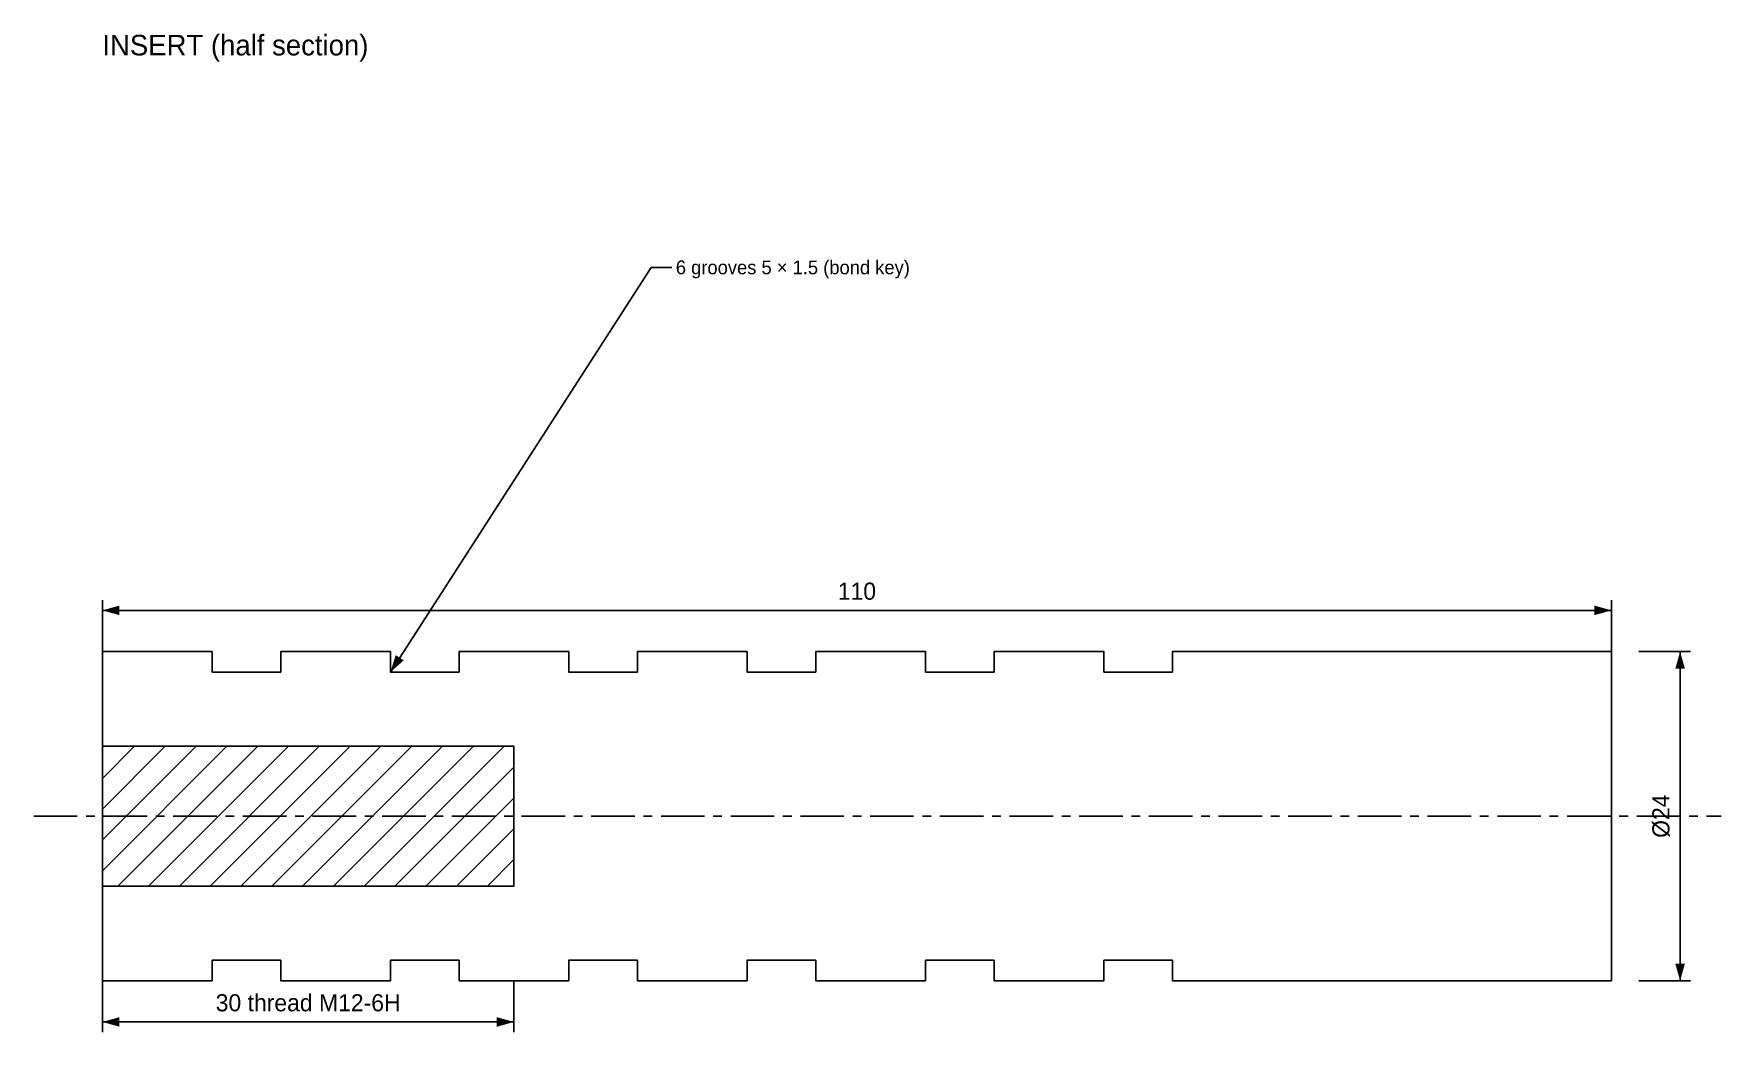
# Model space of a CAD drawing. Header units: millimetres. Extents: x 0 to 123, y -16 to 57.
import ezdxf
from ezdxf.enums import TextEntityAlignment as Align

# ---------------------------------------------------------------- set-up
doc = ezdxf.new("R2010")
doc.units = ezdxf.units.MM
doc.linetypes.add('CENTER', pattern=[5.08, 3.175, -0.635, 0.635, -0.635])
for name, color, linetype in [('CENTER', 1, 'CENTER'), ('DIM', 3, 'Continuous'), ('HATCH', 9, 'Continuous'), ('OUTLINE', 7, 'Continuous'), ('TEXT', 3, 'Continuous')]:
    doc.layers.add(name, color=color, linetype=linetype)

msp = doc.modelspace()

# ---------------------------------------------------------------- hatches: boundary and pattern name
at = {"layer": 'DIM'}
for points in [[(5, 15), (6.25, 14.65), (6.25, 15.35)], [(115, 15), (113.75, 15.35), (113.75, 14.65)], [(26, 10.5), (26.97, 11.36), (26.38, 11.74)], [(120, 12), (119.65, 10.75), (120.35, 10.75)], [(120, -12), (120.35, -10.75), (119.65, -10.75)], [(5, -15), (6.25, -15.35), (6.25, -14.65)], [(35, -15), (33.75, -14.65), (33.75, -15.35)]]:
    msp.add_hatch(color=7, dxfattribs=at).paths.add_polyline_path(points)
at = {"layer": 'HATCH'}
h = msp.add_hatch(dxfattribs=at)
h.set_pattern_fill('ANSI31', scale=0.5)
h.paths.add_polyline_path([(5, 5.1), (35, 5.1), (35, -5.1), (5, -5.1)])

# ---------------------------------------------------------------- linework, layer by layer
at = {"layer": 'CENTER'}
msp.add_line((0, 0), (123, 0), dxfattribs=at)
at = {"layer": 'DIM'}
for p, q in [((26, 10.5), (45, 40)), ((45, 40), (46.5, 40)), ((5, 12), (5, 15.75)), ((5, 15), (115, 15)), ((115, 12), (115, 15.75)), ((117, 12), (120.75, 12)), ((120, -12), (120, 12)), ((5, -12), (5, -15.75)), ((35, -12), (35, -15.75)), ((117, -12), (120.75, -12)), ((5, -15), (35, -15))]:
    msp.add_line(p, q, dxfattribs=at)
at = {"layer": 'OUTLINE'}
for points in [[(5, 12), (13, 12), (13, 10.5), (18, 10.5), (18, 12), (26, 12), (26, 10.5), (31, 10.5), (31, 12), (39, 12), (39, 10.5), (44, 10.5), (44, 12), (52, 12), (52, 10.5), (57, 10.5), (57, 12), (65, 12), (65, 10.5), (70, 10.5), (70, 12), (78, 12), (78, 10.5), (83, 10.5), (83, 12), (115, 12), (115, -12), (115, -12), (83, -12), (83, -10.5), (78, -10.5), (78, -12), (70, -12), (70, -10.5), (65, -10.5), (65, -12), (57, -12), (57, -10.5), (52, -10.5), (52, -12), (44, -12), (44, -10.5), (39, -10.5), (39, -12), (31, -12), (31, -10.5), (26, -10.5), (26, -12), (18, -12), (18, -10.5), (13, -10.5), (13, -12), (5, -12)], [(5, 5.1), (35, 5.1), (35, -5.1), (5, -5.1)]]:
    msp.add_lwpolyline(points, close=True, dxfattribs=at)

# ---------------------------------------------------------------- texts
at = {"layer": 'DIM'}
msp.add_text('6 grooves 5 × 1.5 (bond key)', height=1, dxfattribs=at).set_placement((46.8, 40), align=Align.MIDDLE_LEFT)
for s, p in [('110', (60, 15.4)), ('30 thread M12-6H', (20, -14.6))]:
    msp.add_text(s, height=1.25, dxfattribs=at).set_placement(p, align=Align.BOTTOM_CENTER)
msp.add_text('Ø24', height=1.25, rotation=90, dxfattribs=at).set_placement((119.6, 0), align=Align.BOTTOM_CENTER)
at = {"layer": 'TEXT'}
msp.add_text('INSERT (half section)', height=1.5, dxfattribs=at).set_placement((5, 55), align=Align.BOTTOM_LEFT)

doc.saveas('drawing.dxf')
